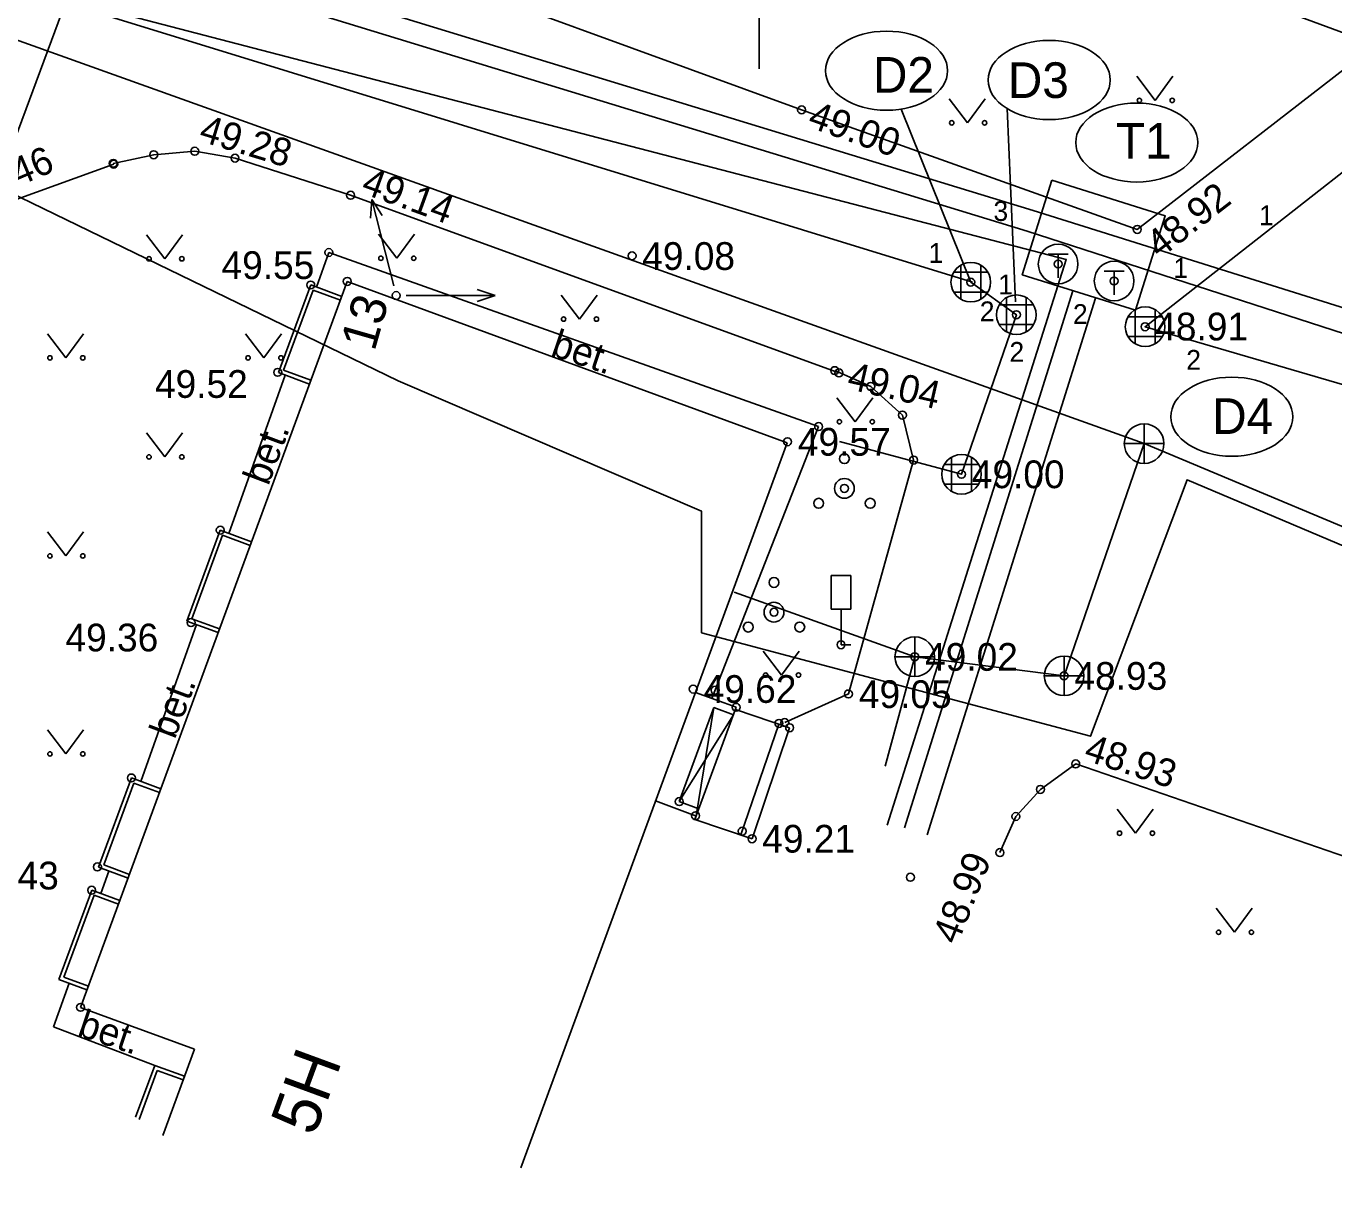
# Model space of a CAD drawing. Extents: x 641385 to 641951, y 6455406 to 6456065.
# Drawn here: x 641681.5 to 641714.51, y 6455570.17 to 6455599.87 of the extents above; entities that cross this region are included whole.
import ezdxf

# ---------------------------------------------------------------- set-up
doc = ezdxf.new("R2010")
doc.units = 0
for name, color, linetype in [('DKAEV', 7, 'Continuous'), ('DTRASS', 7, 'Continuous'), ('HALJASTUS', 7, 'Continuous'), ('HOONE', 7, 'Continuous'), ('HOONEDET', 7, 'Continuous'), ('KAEVU_NR', 7, 'Continuous'), ('KKAEV', 7, 'Continuous'), ('KORGUS', 7, 'Continuous'), ('KTRASS', 7, 'Continuous'), ('LIIKLUS', 7, 'Continuous'), ('MOOTPIIR', 7, 'Continuous'), ('MPOHULIIN', 7, 'Continuous'), ('PIIR', 7, 'Continuous'), ('PUU', 7, 'Continuous'), ('TEE', 7, 'Continuous'), ('TKAEV', 7, 'Continuous'), ('TORU_NR', 7, 'Continuous'), ('TTRASS', 7, 'Continuous'), ('VORK', 7, 'Continuous'), ('VTRASS', 7, 'Continuous')]:
    doc.layers.add(name, color=color, linetype=linetype)

msp = doc.modelspace()

# ---------------------------------------------------------------- linework, layer by layer
at = {"layer": 'DKAEV'}
for p, q in [((641704.911, 6455593.661), (641705.777, 6455593.661)), ((641705.094, 6455592.978), (641705.094, 6455593.844)), ((641705.594, 6455593.844), (641705.594, 6455592.978)), ((641705.777, 6455593.161), (641704.911, 6455593.161)), ((641706.245, 6455592.155), (641706.245, 6455593.021)), ((641706.745, 6455593.021), (641706.745, 6455592.155)), ((641706.062, 6455592.838), (641706.928, 6455592.838)), ((641709.495, 6455591.853), (641709.495, 6455592.719)), ((641709.995, 6455592.719), (641709.995, 6455591.853)), ((641706.928, 6455592.338), (641706.062, 6455592.338)), ((641709.312, 6455592.536), (641710.178, 6455592.536)), ((641710.178, 6455592.036), (641709.312, 6455592.036)), ((641704.676, 6455588.811), (641705.542, 6455588.811)), ((641704.859, 6455588.128), (641704.859, 6455588.994)), ((641705.359, 6455588.994), (641705.359, 6455588.128)), ((641705.542, 6455588.311), (641704.676, 6455588.311))]:
    msp.add_line(p, q, dxfattribs=at)
for centre in [(641705.344, 6455593.411), (641706.495, 6455592.588), (641709.745, 6455592.286), (641705.109, 6455588.561)]:
    msp.add_circle(centre, 0.5, dxfattribs=at)
at = {"layer": 'DTRASS'}
for points in [[(641705.391, 6455593.411), (641679.413, 6455601.414), (641689.549, 6455628.36), (641699.983, 6455658.825)], [(641719.093, 6455599.601), (641709.745, 6455592.286), (641724.949, 6455587.841), (641731.024, 6455581.938), (641752.655, 6455573.585), (641751.925, 6455567.274), (641759.184, 6455564.955), (641777.074, 6455559.276), (641795.436, 6455551.762), (641811.461, 6455557.794), (641820.56, 6455537.881)], [(641705.344, 6455593.411), (641706.495, 6455592.588), (641705.109, 6455588.561), (641702.027, 6455589.388)]]:
    msp.add_lwpolyline(points, dxfattribs=at)
at = {"layer": 'HALJASTUS'}
for p, q in [((641709.537, 6455598.607), (641710, 6455598)), ((641710, 6455598), (641710.446, 6455598.607)), ((641704.801, 6455598.04), (641705.264, 6455597.433)), ((641705.264, 6455597.433), (641705.71, 6455598.04)), ((641684.537, 6455594.607), (641685, 6455594)), ((641685, 6455594), (641685.446, 6455594.607)), ((641690.389, 6455594.621), (641690.853, 6455594.015)), ((641690.853, 6455594.015), (641691.298, 6455594.621)), ((641695.004, 6455593.083), (641695.467, 6455592.477)), ((641695.467, 6455592.477), (641695.913, 6455593.083)), ((641682.037, 6455592.107), (641682.5, 6455591.5)), ((641682.5, 6455591.5), (641682.946, 6455592.107)), ((641687.037, 6455592.107), (641687.5, 6455591.5)), ((641687.5, 6455591.5), (641687.946, 6455592.107)), ((641701.965, 6455590.493), (641702.429, 6455589.886)), ((641702.429, 6455589.886), (641702.874, 6455590.493)), ((641684.537, 6455589.607), (641685, 6455589)), ((641685, 6455589), (641685.446, 6455589.607)), ((641682.037, 6455587.107), (641682.5, 6455586.5)), ((641682.5, 6455586.5), (641682.946, 6455587.107)), ((641700.104, 6455584.098), (641700.567, 6455583.491)), ((641700.567, 6455583.491), (641701.013, 6455584.098)), ((641682.037, 6455582.107), (641682.5, 6455581.5)), ((641682.5, 6455581.5), (641682.946, 6455582.107)), ((641709.037, 6455580.107), (641709.5, 6455579.5)), ((641709.5, 6455579.5), (641709.946, 6455580.107)), ((641711.537, 6455577.607), (641712, 6455577)), ((641712, 6455577), (641712.446, 6455577.607))]:
    msp.add_line(p, q, dxfattribs=at)
for centre in [(641709.599, 6455598), (641710.428, 6455598), (641704.863, 6455597.433), (641705.692, 6455597.433), (641684.599, 6455594), (641685.428, 6455594), (641690.452, 6455594.015), (641691.281, 6455594.015), (641695.066, 6455592.477), (641695.895, 6455592.477), (641682.099, 6455591.5), (641682.928, 6455591.5), (641687.099, 6455591.5), (641687.928, 6455591.5), (641702.028, 6455589.886), (641702.857, 6455589.886), (641684.599, 6455589), (641685.428, 6455589), (641682.099, 6455586.5), (641682.928, 6455586.5), (641700.166, 6455583.491), (641700.995, 6455583.491), (641682.099, 6455581.5), (641682.928, 6455581.5), (641709.099, 6455579.5), (641709.928, 6455579.5), (641711.599, 6455577), (641712.428, 6455577)]:
    msp.add_circle(centre, 0.055, dxfattribs=at)
at = {"layer": 'HOONE'}
for p, q in [((641682.871, 6455575.104), (641689.603, 6455593.43)), ((641700.706, 6455589.351), (641689.603, 6455593.43)), ((641700.706, 6455589.351), (641693.985, 6455571.055)), ((641698.393, 6455583.056), (641699.421, 6455582.678)), ((641698.856, 6455582.672), (641697.984, 6455580.298)), ((641699.421, 6455582.678), (641698.414, 6455579.936)), ((641698.856, 6455582.672), (641699.352, 6455582.49)), ((641697.386, 6455580.313), (641698.397, 6455579.942)), ((641697.984, 6455580.298), (641698.48, 6455580.116)), ((641685.745, 6455574.048), (641682.871, 6455575.104)), ((641684.944, 6455571.869), (641685.745, 6455574.048))]:
    msp.add_line(p, q, dxfattribs=at)
at = {"layer": 'HOONEDET'}
for p, q in [((641688.827, 6455593.285), (641689.138, 6455594.16)), ((641689.138, 6455594.16), (641701.503, 6455589.765)), ((641688.681, 6455593.339), (641687.868, 6455591.127)), ((641688.681, 6455593.339), (641689.464, 6455593.051)), ((641688.74, 6455593.211), (641687.997, 6455591.186)), ((641688.74, 6455593.211), (641689.429, 6455592.958)), ((641686.618, 6455587.069), (641688.038, 6455591.065)), ((641687.868, 6455591.127), (641688.651, 6455590.839)), ((641687.997, 6455591.186), (641688.686, 6455590.933)), ((641701.503, 6455589.765), (641698.807, 6455582.904)), ((641686.397, 6455587.15), (641685.554, 6455584.855)), ((641686.397, 6455587.15), (641687.189, 6455586.859)), ((641686.456, 6455587.022), (641685.682, 6455584.915)), ((641686.456, 6455587.022), (641687.155, 6455586.765)), ((641684.392, 6455580.807), (641685.799, 6455584.765)), ((641685.554, 6455584.855), (641686.346, 6455584.564)), ((641685.682, 6455584.915), (641686.381, 6455584.658)), ((641697.984, 6455580.298), (641699.352, 6455582.49)), ((641698.856, 6455582.672), (641698.414, 6455579.936)), ((641699.402, 6455582.626), (641700.771, 6455582.163)), ((641700.497, 6455582.256), (641699.542, 6455579.456)), ((641699.824, 6455579.361), (641700.771, 6455582.163)), ((641684.155, 6455580.894), (641683.327, 6455578.639)), ((641684.155, 6455580.894), (641684.898, 6455580.621)), ((641684.214, 6455580.766), (641683.455, 6455578.698)), ((641684.214, 6455580.766), (641684.863, 6455580.527)), ((641698.382, 6455579.848), (641698.414, 6455579.936)), ((641698.382, 6455579.848), (641699.824, 6455579.361)), ((641683.327, 6455578.639), (641684.069, 6455578.366)), ((641683.385, 6455577.975), (641683.587, 6455578.543)), ((641683.455, 6455578.698), (641684.104, 6455578.46)), ((641683.152, 6455578.061), (641682.324, 6455575.806)), ((641683.211, 6455577.933), (641682.452, 6455575.865)), ((641683.152, 6455578.061), (641683.862, 6455577.8)), ((641683.211, 6455577.933), (641683.827, 6455577.706)), ((641682.452, 6455575.865), (641683.068, 6455575.639)), ((641682.189, 6455574.609), (641682.581, 6455575.712)), ((641682.324, 6455575.806), (641683.033, 6455575.545)), ((641684.744, 6455573.639), (641682.189, 6455574.609)), ((641684.262, 6455572.328), (641684.744, 6455573.639)), ((641684.347, 6455572.27), (641684.803, 6455573.511)), ((641684.744, 6455573.639), (641685.493, 6455573.364)), ((641684.803, 6455573.511), (641685.459, 6455573.27))]:
    msp.add_line(p, q, dxfattribs=at)
at = {"layer": 'KAEVU_NR'}
for p, q in [((641703.589, 6455597.78), (641705.344, 6455593.411)), ((641706.47, 6455592.914), (641706.26, 6455597.792))]:
    msp.add_line(p, q, dxfattribs=at)
for centre in [(641703.218, 6455598.749), (641707.324, 6455598.514), (641709.534, 6455596.935), (641711.934, 6455590.014)]:
    msp.add_ellipse(centre, major_axis=(1.541, 0), ratio=0.647841, dxfattribs=at)
at = {"layer": 'KKAEV'}
for p, q in [((641709.719, 6455588.834), (641709.719, 6455589.834)), ((641709.219, 6455589.334), (641710.219, 6455589.334)), ((641703.93, 6455583.455), (641703.93, 6455584.455)), ((641703.43, 6455583.955), (641704.43, 6455583.955)), ((641707.7, 6455582.972), (641707.7, 6455583.972)), ((641707.2, 6455583.472), (641708.2, 6455583.472))]:
    msp.add_line(p, q, dxfattribs=at)
for centre in [(641709.719, 6455589.334), (641703.93, 6455583.955), (641707.7, 6455583.472)]:
    msp.add_circle(centre, 0.5, dxfattribs=at)
at = {"layer": 'KORGUS'}
for centre in [(641701.072, 6455597.761), (641684.719, 6455596.628), (641685.755, 6455596.715), (641686.77, 6455596.541), (641683.696, 6455596.41), (641683.71, 6455596.389), (641689.688, 6455595.604), (641709.547, 6455594.743), (641689.138, 6455594.16), (641696.793, 6455594.075), (641707.549, 6455593.869), (641688.681, 6455593.339), (641689.603, 6455593.43), (641705.344, 6455593.411), (641708.962, 6455593.44), (641690.838, 6455593.073), (641706.495, 6455592.588), (641709.745, 6455592.286), (641687.849, 6455591.134), (641701.909, 6455591.177), (641702.014, 6455591.12), (641702.818, 6455590.778), (641703.618, 6455590.054), (641701.503, 6455589.765), (641700.717, 6455589.381), (641703.899, 6455588.919), (641705.109, 6455588.561), (641702.154, 6455588.204), (641686.397, 6455587.15), (641700.376, 6455585.079), (641685.661, 6455584.816), (641702.068, 6455584.258), (641703.93, 6455583.955), (641707.7, 6455583.472), (641698.335, 6455583.138), (641698.888, 6455583.11), (641702.256, 6455583.015), (641699.421, 6455582.678), (641700.502, 6455582.271), (641700.648, 6455582.294), (641700.771, 6455582.163), (641707.992, 6455581.248), (641684.155, 6455580.894), (641707.102, 6455580.605), (641697.984, 6455580.298), (641698.397, 6455579.942), (641706.481, 6455579.922), (641699.575, 6455579.552), (641699.824, 6455579.361), (641706.08, 6455579.01), (641683.297, 6455578.65), (641703.819, 6455578.388), (641683.152, 6455578.061), (641682.871, 6455575.104)]:
    msp.add_circle(centre, 0.1, dxfattribs=at)
at = {"layer": 'KTRASS'}
msp.add_line((641703.93, 6455583.955), (641699.369, 6455585.587), dxfattribs=at)
for points in [[(641709.719, 6455589.334), (641680.749, 6455599.706), (641679.059, 6455602.071), (641679.622, 6455607.847), (641667.881, 6455612.42)], [(641709.719, 6455589.334), (641707.7, 6455583.472), (641703.93, 6455583.955), (641703.186, 6455581.193)], [(641709.719, 6455589.334), (641732.619, 6455579.747)]]:
    msp.add_lwpolyline(points, dxfattribs=at)
at = {"layer": 'LIIKLUS'}
for p, q in [((641701.818, 6455586.008), (641701.818, 6455585.158)), ((641702.318, 6455586.008), (641701.818, 6455586.008)), ((641702.318, 6455586.008), (641702.318, 6455585.158)), ((641702.318, 6455585.158), (641701.818, 6455585.158)), ((641702.068, 6455585.158), (641702.068, 6455584.258)), ((641702.318, 6455584.258), (641702.068, 6455584.258))]:
    msp.add_line(p, q, dxfattribs=at)
at = {"layer": 'MOOTPIIR'}
msp.add_lwpolyline([(641743.3, 6455557.382), (641760.181, 6455551.617), (641772.494, 6455584.116), (641699.782, 6455609.615), (641691.466, 6455612.577), (641693.366, 6455616.794), (641713.813, 6455654.433), (641703.418, 6455657.601), (641700.996, 6455658.443), (641700.033, 6455658.779), (641697.344, 6455659.606), (641695.98, 6455660.189), (641693.35, 6455661.362), (641690.899, 6455662.876), (641672.088, 6455600.041), (641690.888, 6455590.922), (641698.548, 6455587.628), (641698.548, 6455584.562), (641708.364, 6455581.949), (641710.804, 6455588.423), (641721.209, 6455584.018), (641723.99, 6455577.658), (641747.822, 6455570.303), (641743.3, 6455557.382)], dxfattribs=at)
at = {"layer": 'MPOHULIIN'}
for p, q in [((641690.228, 6455595.497), (641690.192, 6455595.023)), ((641690.228, 6455595.497), (641690.482, 6455595.096)), ((641690.777, 6455593.315), (641690.228, 6455595.497)), ((641690.838, 6455593.073), (641690.838, 6455593.073)), ((641690.838, 6455593.073), (641690.838, 6455593.073)), ((641691.088, 6455593.073), (641693.338, 6455593.073)), ((641693.338, 6455593.073), (641692.886, 6455592.925)), ((641693.338, 6455593.073), (641692.887, 6455593.223))]:
    msp.add_line(p, q, dxfattribs=at)
at = {"layer": 'PIIR'}
for points in [[(641673.59, 6455576.47), (641686.12, 6455610.26), (641707.162, 6455659.173)], [(641780.667, 6455519.891), (641803.46, 6455511.64), (641821.16, 6455560.52), (641686.12, 6455610.26), (641673.59, 6455576.47)]]:
    msp.add_lwpolyline(points, dxfattribs=at)
at = {"layer": 'PUU'}
for centre, radius in [((641702.154, 6455588.954), 0.125), ((641702.154, 6455588.204), 0.25), ((641701.504, 6455587.829), 0.125), ((641702.804, 6455587.829), 0.125), ((641700.376, 6455585.829), 0.125), ((641700.376, 6455585.079), 0.25), ((641699.726, 6455584.704), 0.125), ((641701.026, 6455584.704), 0.125)]:
    msp.add_circle(centre, radius, dxfattribs=at)
at = {"layer": 'TEE'}
for points in [[(641689.703, 6455601.912), (641701.072, 6455597.761), (641709.547, 6455594.743), (641715.102, 6455599.047), (641722.75, 6455596.191), (641733.284, 6455592.374)], [(641683.696, 6455596.41), (641684.719, 6455596.628), (641685.755, 6455596.715), (641686.77, 6455596.541), (641689.688, 6455595.604), (641702.014, 6455591.12)], [(641671.861, 6455580.658), (641673.191, 6455584.333), (641675.949, 6455591.898), (641676.461, 6455592.805), (641677.205, 6455593.598), (641678.049, 6455594.188), (641678.911, 6455594.657), (641683.71, 6455596.389)], [(641701.909, 6455591.177), (641702.818, 6455590.778), (641703.618, 6455590.054), (641703.899, 6455588.919), (641702.256, 6455583.015), (641700.648, 6455582.294)], [(641706.08, 6455579.01), (641706.481, 6455579.922), (641707.102, 6455580.605), (641707.992, 6455581.248), (641714.83, 6455578.891), (641725.622, 6455575.079)]]:
    msp.add_lwpolyline(points, dxfattribs=at)
at = {"layer": 'TKAEV'}
for p, q in [((641707.299, 6455594.119), (641707.799, 6455594.119)), ((641707.549, 6455593.519), (641707.549, 6455594.119)), ((641708.712, 6455593.69), (641709.212, 6455593.69)), ((641708.962, 6455593.09), (641708.962, 6455593.69))]:
    msp.add_line(p, q, dxfattribs=at)
for centre in [(641707.549, 6455593.869), (641708.962, 6455593.44)]:
    msp.add_circle(centre, 0.5, dxfattribs=at)
at = {"layer": 'TTRASS'}
for p, q in [((641707.923, 6455593.189), (641703.672, 6455579.636)), ((641704.245, 6455579.456), (641708.495, 6455593.01))]:
    msp.add_line(p, q, dxfattribs=at)
for points in [[(641727.37, 6455588.033), (641706.763, 6455594.698), (641680.811, 6455602.642), (641680.811, 6455602.642), (641680.811, 6455602.642), (641696.873, 6455648.023), (641700.619, 6455646.663), (641702.158, 6455650.922), (641698.256, 6455652.282), (641700.491, 6455658.626)], [(641700.996, 6455658.443), (641698.925, 6455652.572), (641702.872, 6455651.145), (641701.043, 6455645.971), (641697.051, 6455647.421), (641681.513, 6455602.996), (641706.922, 6455595.218)], [(641706.922, 6455595.218), (641727.593, 6455588.736)]]:
    msp.add_lwpolyline(points, dxfattribs=at)
msp.add_lwpolyline([(641707.39, 6455595.983), (641710.253, 6455595.085), (641709.505, 6455592.7), (641706.642, 6455593.598)], close=True, dxfattribs=at)
at = {"layer": 'VORK'}
msp.add_line((641700, 6455601.2), (641700, 6455598.8), dxfattribs=at)
at = {"layer": 'VTRASS'}
msp.add_lwpolyline([(641679.768, 6455601.271), (641707.753, 6455593.982), (641703.229, 6455579.705)], dxfattribs=at)

# ---------------------------------------------------------------- texts
at = {"layer": 'HOONE'}
for s, height, rotation, p in [('13', 0.9, 74.0651, (641690.29, 6455591.644)), ('5H', 1.2, 69.8293, (641688.77, 6455571.82))]:
    msp.add_text(s, height=height, rotation=rotation, dxfattribs=at).set_placement(p)
at = {"layer": 'HOONEDET'}
for rotation, p in [(341.3716, (641694.71, 6455591.57)), (69.4302, (641687.61, 6455588.25)), (69.4302, (641685.25, 6455581.85)), (341.3716, (641682.76, 6455574.4))]:
    msp.add_text('bet.', height=0.7, rotation=rotation, dxfattribs=at).set_placement(p)
at = {"layer": 'KAEVU_NR'}
for s, p in [('D2', (641702.875, 6455598.194)), ('D3', (641706.28, 6455598.06)), ('T1', (641709.011, 6455596.531)), ('D4', (641711.439, 6455589.579))]:
    msp.add_text(s, height=0.9, dxfattribs=at).set_placement(p)
at = {"layer": 'KORGUS'}
for s, rotation, p in [(' 49.00', 340.3989, (641700.95, 6455597.43)), (' 49.28', 343.0552, (641685.58, 6455597.06)), (' 49.46', 23.051, (641679.86, 6455595.21)), (' 49.14', 340.0094, (641689.68, 6455595.76)), (' 48.92', 37.7684, (641709.91, 6455593.83)), (' 49.04', 347.1267, (641701.94, 6455590.78)), (' 48.93', 341.7784, (641707.92, 6455581.44)), (' 48.99', 68.3087, (641704.91, 6455576.42))]:
    msp.add_text(s, height=0.7, rotation=rotation, dxfattribs=at).set_placement(p)
for s, p in [(' 49.08', (641696.79, 6455593.72)), (' 49.55', (641686.17, 6455593.49)), (' 48.91', (641709.74, 6455591.94)), (' 49.52', (641684.49, 6455590.49)), (' 49.57', (641700.72, 6455589.03)), (' 49.00', (641705.11, 6455588.21)), (' 49.36', (641682.23, 6455584.09)), (' 49.02', (641703.93, 6455583.6)), (' 48.93', (641707.7, 6455583.12)), (' 49.62', (641698.34, 6455582.79)), (' 49.05', (641702.26, 6455582.66)), (' 49.21', (641699.82, 6455579.01)), (' 49.43', (641679.72, 6455578.08))]:
    msp.add_text(s, height=0.7, dxfattribs=at).set_placement(p)
at = {"layer": 'TORU_NR'}
for s, p in [('3', (641705.916, 6455594.956)), ('1', (641712.619, 6455594.849)), ('1', (641704.278, 6455593.896)), ('1', (641710.456, 6455593.517)), ('1', (641706.037, 6455593.103)), ('2', (641705.571, 6455592.424)), ('2', (641707.922, 6455592.355)), ('2', (641706.32, 6455591.4)), ('2', (641710.783, 6455591.199))]:
    msp.add_text(s, height=0.5, dxfattribs=at).set_placement(p)

doc.saveas('drawing.dxf')
